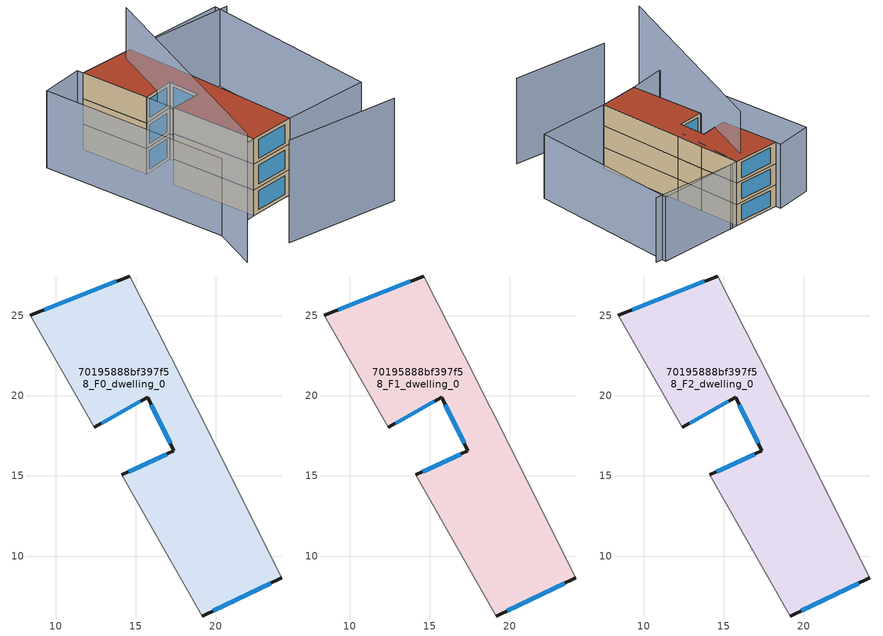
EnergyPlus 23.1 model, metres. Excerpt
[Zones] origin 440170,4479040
70195888bf397f58_F0_dwelling_0
 floor ground (EU_floor_Construction): 17.15,22.49 18.8,19.23 24.11,8.64 19.16,6.26 14.13,15.06 17.38,16.57 15.74,19.91 12.42,18.03 8.42,25.01 14.64,27.47 z0
 wall outside (EU_wall_Construction): 14.64,27.47 8.42,25.01 / 19.16,6.26 24.11,8.64 / 12.42,18.03 15.74,19.91 17.38,16.57 14.13,15.06 z0:3
 wall adiabatic (EU_wall_Construction): 8.42,25.01 12.42,18.03 / 24.11,8.64 18.8,19.23 17.15,22.49 14.64,27.47 / 14.13,15.06 19.16,6.26 z0:3
 window (EU_Window_Construction): 13.78,27.13 9.29,25.36 / 19.85,6.59 23.43,8.31 / 16.93,16.36 14.58,15.27 / 15.97,19.44 17.15,17.04 / 12.88,18.29 15.28,19.65 z0.42:2.58
70195888bf397f58_F1_dwelling_0
 floor to 70195888bf397f58_F0_dwelling_0 (EU_floor_Construction): 17.15,22.49 18.8,19.23 24.11,8.64 19.16,6.26 14.13,15.06 17.38,16.57 15.74,19.91 12.42,18.03 8.42,25.01 14.64,27.47 z3
 wall outside (EU_wall_Construction): 14.64,27.47 8.42,25.01 / 19.16,6.26 24.11,8.64 / 12.42,18.03 15.74,19.91 17.38,16.57 14.13,15.06 z3:6
 wall adiabatic (EU_wall_Construction): 8.42,25.01 12.42,18.03 / 24.11,8.64 18.8,19.23 17.15,22.49 14.64,27.47 / 14.13,15.06 19.16,6.26 z3:6
 window (EU_Window_Construction): 13.78,27.13 9.29,25.36 / 19.85,6.59 23.43,8.31 / 16.93,16.36 14.58,15.27 / 15.97,19.44 17.15,17.04 / 12.88,18.29 15.28,19.65 z3.42:5.58
70195888bf397f58_F2_dwelling_0
 floor to 70195888bf397f58_F1_dwelling_0 (EU_floor_Construction): 17.15,22.49 18.8,19.23 24.11,8.64 19.16,6.26 14.13,15.06 17.38,16.57 15.74,19.91 12.42,18.03 8.42,25.01 14.64,27.47 z6
 wall outside (EU_wall_Construction): 14.64,27.47 8.42,25.01 / 19.16,6.26 24.11,8.64 / 12.42,18.03 15.74,19.91 17.38,16.57 14.13,15.06 z6:9
 wall adiabatic (EU_wall_Construction): 8.42,25.01 12.42,18.03 / 24.11,8.64 18.8,19.23 17.15,22.49 14.64,27.47 / 14.13,15.06 19.16,6.26 z6:9
 window (EU_Window_Construction): 13.78,27.13 9.29,25.36 / 19.85,6.59 23.43,8.31 / 16.93,16.36 14.58,15.27 / 15.97,19.44 17.15,17.04 / 12.88,18.29 15.28,19.65 z6.42:8.58
 roof outside (EU_roof_Construction): 24.11,8.64 18.8,19.23 17.15,22.49 14.64,27.47 8.42,25.01 12.42,18.03 15.74,19.91 17.38,16.57 14.13,15.06 19.16,6.26 z9
shading: 20.4,-0.08 33.37,3.5 z0:12; 26.95,31.61 15.33,27.78 / 8.06,25.64 19.17,6.26 / 19.17,6.26 14.76,3.74 / 14.76,3.74 3.66,23.12 / 3.66,23.12 8.06,25.64 / 14.64,27.48 25.78,31.9 / 25.78,31.9 33.53,12.37 / 33.53,12.37 22.38,7.95 / 22.38,7.95 14.64,27.48 z0:9; 13.5,25.87 15,-1.97 z0:15
[Building]
EU S2 Campaign: North Axis=0; Terrain=City; Solar Distribution=FullExterior
[Site:Location]
Madrid: Latitude=40.5; Longitude=-3.5; Time Zone=1; Elevation=609
[SizingPeriod:WeatherFileDays]
AnnualSizingPeriod: Begin Month=1; Begin Day of Month=1; End Month=12; End Day of Month=31; Day of Week for Start Day=Monday; Use Weather File Daylight Saving Period=No; Use Weather File Rain and Snow Indicators=No
[MATERIAL]
EU_InternalMass_Material: Roughness=MediumRough; Thickness=0.1; Conductivity=1; Density=1800; Specific Heat=900; Thermal Absorptance=0.9; Solar Absorptance=0.7; Visible Absorptance=0.7
[MATERIAL:NOMASS] Roughness=MediumRough; Thermal Absorptance=0.9; Solar Absorptance=0.7; Visible Absorptance=0.7
Name | Thermal Resistance
EU_wall_NoMass | 1.60022
EU_roof_NoMass | 1.57597
EU_floor_NoMass | 0.470652
[WINDOWMATERIAL:SIMPLEGLAZINGSYSTEM]
EU_Window_SimpleGlazing: UFactor=3.28802; Solar Heat Gain Coefficient=0.85; Visible Transmittance=0.85
[CONSTRUCTION]
EU_wall_Construction: EU_wall_NoMass
EU_roof_Construction: EU_roof_NoMass
EU_floor_Construction: EU_floor_NoMass
EU_Window_Construction: EU_Window_SimpleGlazing
EU_InternalMass_Construction: EU_InternalMass_Material
[ZONE] Type=1; Multiplier=1; Ceiling Height=autocalculate; Volume=348.85; Floor Area=autocalculate; Part of Total Floor Area=Yes
70195888bf397f58_F0_dwelling_0; 70195888bf397f58_F1_dwelling_0; 70195888bf397f58_F2_dwelling_0
[INTERNALMASS] Construction=EU_InternalMass_Construction; Surface Area=116.284
Name | Zone or ZoneList
70195888bf397f58_F0_dwelling_0_EU_InternalMass | 70195888bf397f58_F0_dwelling_0
70195888bf397f58_F1_dwelling_0_EU_InternalMass | 70195888bf397f58_F1_dwelling_0
70195888bf397f58_F2_dwelling_0_EU_InternalMass | 70195888bf397f58_F2_dwelling_0
[OTHEREQUIPMENT] Fuel Type=Electricity; Design Level Calculation Method=Watts/Area; Power per Zone Floor Area=1; Fraction Latent=0; Fraction Radiant=0; Fraction Lost=0; Carbon Dioxide Generation Rate=0; EndUse Subcategory=EU_Step8_InternalGains
Name | Zone or ZoneList or Space or SpaceList | Schedule
EU_Step8_InternalGain_70195888bf397f58_F0_dwelling_0_f000 | 70195888bf397f58_F0_dwelling_0 | EU_Step8_GainSchedule_70195888bf397f58_F0_dwelling_0_f000
EU_Step8_InternalGain_70195888bf397f58_F1_dwelling_0_f000 | 70195888bf397f58_F1_dwelling_0 | EU_Step8_GainSchedule_70195888bf397f58_F1_dwelling_0_f000
EU_Step8_InternalGain_70195888bf397f58_F2_dwelling_0_f000 | 70195888bf397f58_F2_dwelling_0 | EU_Step8_GainSchedule_70195888bf397f58_F2_dwelling_0_f000
[ZONEVENTILATION:DESIGNFLOWRATE] Schedule=EU_AlwaysOn; Design Flow Rate Calculation Method=AirChanges/Hour; Air Changes per Hour=0.480704; Ventilation Type=Natural; Fan Pressure Rise=0; Fan Total Efficiency=1; Constant Term Coefficient=1; Temperature Term Coefficient=0; Velocity Term Coefficient=0; Velocity Squared Term Coefficient=0; Minimum Indoor Temperature=-100; Maximum Indoor Temperature=100; Delta Temperature=-100; Minimum Outdoor Temperature=-100; Maximum Outdoor Temperature=100; Maximum Wind Speed=40
Name | Zone or ZoneList or Space or SpaceList
EU_ConstantAir_70195888bf397f58_F0_dwelling_0 | 70195888bf397f58_F0_dwelling_0
EU_ConstantAir_70195888bf397f58_F1_dwelling_0 | 70195888bf397f58_F1_dwelling_0
EU_ConstantAir_70195888bf397f58_F2_dwelling_0 | 70195888bf397f58_F2_dwelling_0
[HVACTEMPLATE:THERMOSTAT] Constant Heating Setpoint=20; Constant Cooling Setpoint=50
EU_HeatOnly_70195888bf397f58_F0_dwelling_0; EU_HeatOnly_70195888bf397f58_F1_dwelling_0; EU_HeatOnly_70195888bf397f58_F2_dwelling_0
[HVACTEMPLATE:ZONE:IDEALLOADSAIRSYSTEM] System Availability Schedule=EU_AlwaysOn; Maximum Heating Supply Air Temperature=50; Minimum Cooling Supply Air Temperature=13; Maximum Heating Supply Air Humidity Ratio=0.0156; Minimum Cooling Supply Air Humidity Ratio=0.0077; Heating Limit=NoLimit; Cooling Limit=NoLimit; Heating Availability Schedule=EU_AlwaysOn; Cooling Availability Schedule=EU_CoolingOff; Dehumidification Control Type=ConstantSensibleHeatRatio; Cooling Sensible Heat Ratio=0.7; Dehumidification Setpoint=60; Humidification Control Type=None; Humidification Setpoint=30; Outdoor Air Method=None; Outdoor Air Flow Rate per Person=0.00944; Outdoor Air Flow Rate per Zone Floor Area=0; Outdoor Air Flow Rate per Zone=0; Demand Controlled Ventilation Type=None; Outdoor Air Economizer Type=NoEconomizer; Heat Recovery Type=None; Sensible Heat Recovery Effectiveness=0.7; Latent Heat Recovery Effectiveness=0.65
Name | Template Thermostat
70195888bf397f58_F0_dwelling_0 | EU_HeatOnly_70195888bf397f58_F0_dwelling_0
70195888bf397f58_F1_dwelling_0 | EU_HeatOnly_70195888bf397f58_F1_dwelling_0
70195888bf397f58_F2_dwelling_0 | EU_HeatOnly_70195888bf397f58_F2_dwelling_0
[SIZING:ZONE] Zone Cooling Design Supply Air Temperature Input Method=SupplyAirTemperature; Zone Cooling Design Supply Air Temperature=13; Zone Heating Design Supply Air Temperature Input Method=SupplyAirTemperature; Zone Heating Design Supply Air Temperature=50; Zone Cooling Design Supply Air Humidity Ratio=0.008; Zone Heating Design Supply Air Humidity Ratio=0.008; Cooling Design Air Flow Method=DesignDay; Cooling Design Air Flow Rate=0; Cooling Minimum Air Flow per Zone Floor Area=0.000762; Cooling Minimum Air Flow=0; Cooling Minimum Air Flow Fraction=0.2; Heating Design Air Flow Method=DesignDay; Heating Design Air Flow Rate=0; Heating Maximum Air Flow per Zone Floor Area=0.002032; Heating Maximum Air Flow=0.141576; Heating Maximum Air Flow Fraction=0.3; Account for Dedicated Outdoor Air System=No; Dedicated Outdoor Air System Control Strategy=NeutralSupplyAir; Dedicated Outdoor Air Low Setpoint Temperature for Design=autosize; Dedicated Outdoor Air High Setpoint Temperature for Design=autosize; Zone Load Sizing Method=Sensible Load Only No Latent Load; Zone Latent Cooling Design Supply Air Humidity Ratio Input Method=HumidityRatioDifference; Zone Cooling Design Supply Air Humidity Ratio Difference=0.005; Zone Latent Heating Design Supply Air Humidity Ratio Input Method=HumidityRatioDifference; Zone Humidification Design Supply Air Humidity Ratio Difference=0.005
70195888bf397f58_F0_dwelling_0; 70195888bf397f58_F1_dwelling_0; 70195888bf397f58_F2_dwelling_0
[SCHEDULE:CONSTANT]
Name | Hourly Value
EU_AlwaysOn | 1
EU_CoolingOff | 0
[SCHEDULE:FILE] Column Number=1; Rows to Skip at Top=0; Number of Hours of Data=8760; Column Separator=Comma; Interpolate to Timestep=No; Minutes per Item=60; Adjust Schedule for Daylight Savings=Yes
Name | File
EU_Step8_GainSchedule_70195888bf397f58_F0_dwelling_0_f000 | ../../schedules/70195888bf397f58/70195888bf397f58_F0_dwelling_0_f000_gain.csv
EU_Step8_GainSchedule_70195888bf397f58_F1_dwelling_0_f000 | ../../schedules/70195888bf397f58/70195888bf397f58_F1_dwelling_0_f000_gain.csv
EU_Step8_GainSchedule_70195888bf397f58_F2_dwelling_0_f000 | ../../schedules/70195888bf397f58/70195888bf397f58_F2_dwelling_0_f000_gain.csv
